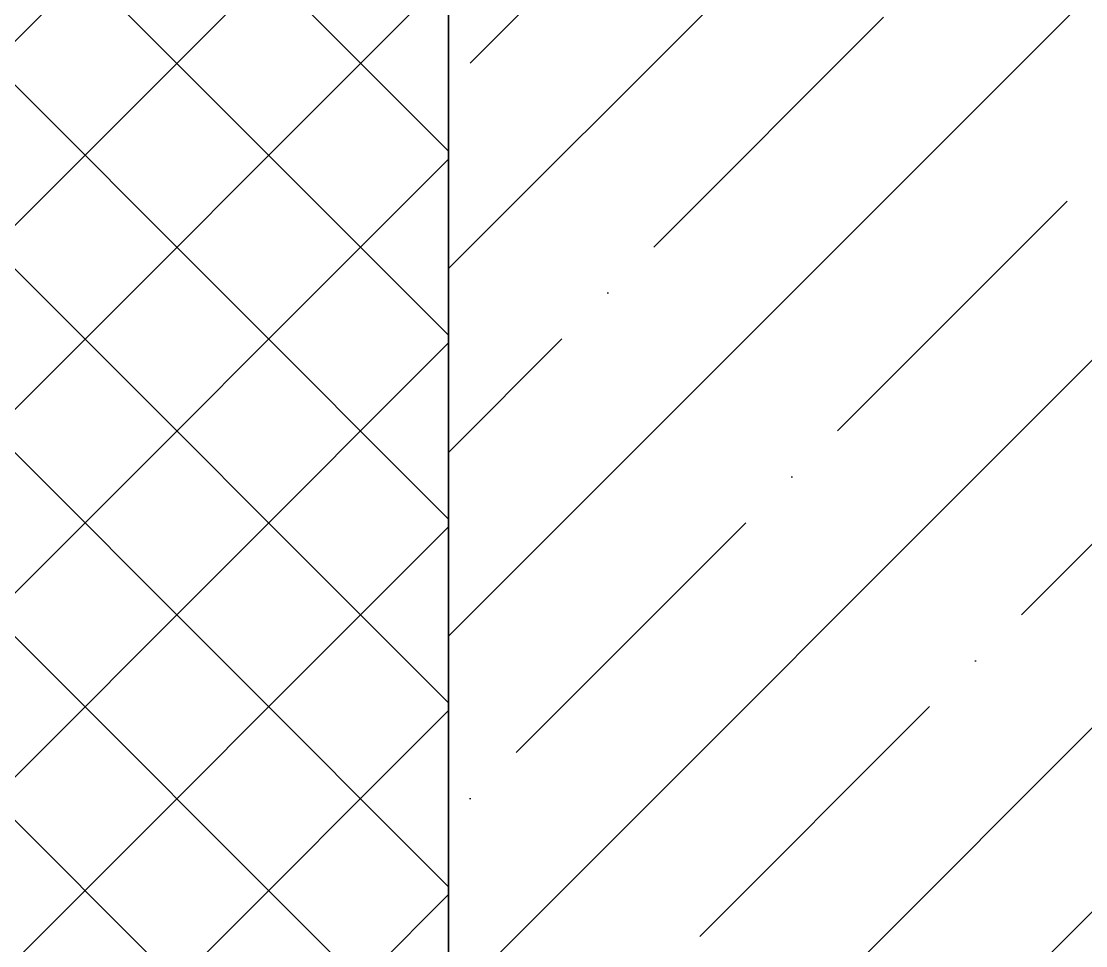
# Model space of a CAD drawing. Header units: millimetres. Extents: x -83618 to -12593, y -3271 to 55593.
# Drawn here: x -17940 to -17836, y 6038.3 to 6128.6 of the extents above; entities that cross this region are included whole.
import ezdxf

# ---------------------------------------------------------------- set-up
doc = ezdxf.new("R2010")
doc.units = ezdxf.units.MM

msp = doc.modelspace()

# ---------------------------------------------------------------- hatches: boundary and pattern name
at = {"ltscale": 4}
h = msp.add_hatch(dxfattribs=at)
h.set_pattern_fill('ANSI37', color=256, scale=4)
h.set_pattern_definition([(45, (-2846.97, -1266.247), (-8.980256, 8.980256), []), (135, (-2846.97, -1266.247), (-8.980256, -8.980256), [])])
h.paths.add_polyline_path([(-17997.20699, 6226.00702), (-17898.24726, 6226.00702), (-17898.24726, 5978.2653), (-17997.20699, 5978.2653)])
h.paths.add_polyline_path([(-18123.7015, 6226.00702), (-17997.20699, 6226.00702), (-17997.20699, 6125.69889), (-18123.7015, 6125.69889)])
h.paths.add_polyline_path([(-18123.7015, 6316.11773), (-18123.7015, 6226.00702), (-18021.61849, 6226.00702), (-18021.61849, 6316.11773)])
h = msp.add_hatch(dxfattribs=at)
h.set_pattern_fill('ANSI35', color=256, scale=4)
h.set_pattern_definition([(45, (-7128.839, -1266.247), (-17.96051, 17.96051), []), (45, (-7110.878, -1266.247), (-17.96051, 17.96051), [31.75, -6.35, 0, -6.35])])
h.paths.add_polyline_path([(-17898.24726, 6226.00702), (-17648.08382, 6226.00702), (-17648.08382, 6028.40493), (-17898.24726, 6028.40493)])

# ---------------------------------------------------------------- linework, layer by layer
at = {"ltscale": 100}
for points in [[(-17997.20699, 6226.00702), (-17898.24726, 6226.00702), (-17898.24726, 5978.2653), (-17997.20699, 5978.2653)], [(-17898.24726, 6226.00702), (-17648.08382, 6226.00702), (-17648.08382, 6028.40493), (-17898.24726, 6028.40493)]]:
    msp.add_lwpolyline(points, close=True, dxfattribs=at)

doc.saveas('drawing.dxf')
